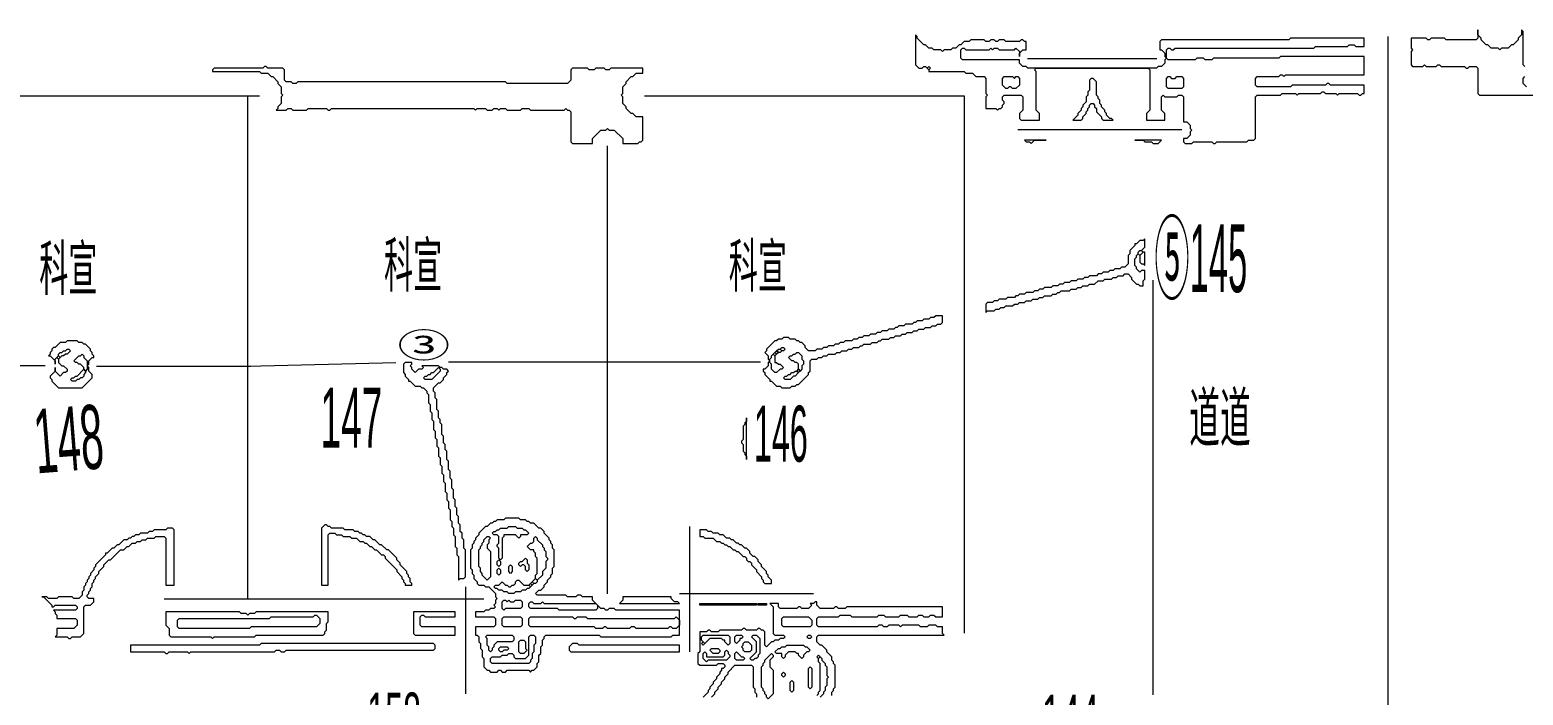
# Model space of a CAD drawing. Header units: millimetres. Extents: x 4 to 412, y 4 to 291.
# Drawn here: x 251.4 to 329.5, y 192.2 to 227 of the extents above; entities that cross this region are included whole.
import ezdxf

# ---------------------------------------------------------------- set-up
doc = ezdxf.new("R2010")
doc.units = ezdxf.units.MM
for name, color, linetype, lineweight in [('OCR_TEXT', 6, 'CONTINUOUS', 0), ('TRACE_CURVE', 6, 'CONTINUOUS', 0), ('TRACE_STRAIGHT', 5, 'CONTINUOUS', 0), ('TRACE_TEXT_SYMBOL', 6, 'CONTINUOUS', 0)]:
    doc.layers.add(name, color=color, linetype=linetype, lineweight=lineweight)
doc.styles.add('wqy-unicode', font='wqy-unicode')

msp = doc.modelspace()

# ---------------------------------------------------------------- linework, layer by layer
at = {"layer": 'TRACE_CURVE', "color": 6}
for points in [[(292.498, 197.042), (292.411, 196.955), (292.236, 196.955), (292.323, 196.867), (292.148, 196.692), (291.798, 196.692), (291.71, 196.779), (291.622, 196.779), (291.535, 196.692), (290.659, 196.692), (290.572, 196.779), (290.572, 196.955), (290.134, 196.955), (290.309, 196.779), (290.309, 195.378), (290.396, 195.291), (290.834, 195.291), (290.922, 195.203), (290.834, 195.116), (290.659, 195.116), (290.572, 195.028), (290.396, 195.028), (290.309, 194.94), (290.221, 194.94), (289.959, 194.678), (289.871, 194.765), (289.871, 195.466), (289.783, 195.553), (289.696, 195.553), (289.608, 195.641), (289.521, 195.641), (289.433, 195.553), (288.908, 195.553), (288.82, 195.641), (288.733, 195.641), (288.645, 195.553), (287.506, 195.553), (287.419, 195.466), (287.069, 195.466), (286.981, 195.553), (286.893, 195.553), (286.806, 195.466), (286.456, 195.466), (286.456, 194.415), (286.368, 194.327), (286.368, 193.802), (286.456, 193.714), (287.331, 193.714), (287.419, 193.802), (287.682, 193.802), (287.769, 193.714), (287.769, 193.627), (287.682, 193.539), (287.594, 193.539), (287.594, 193.452), (287.506, 193.364), (287.506, 193.277), (287.331, 193.101), (287.331, 193.014), (287.156, 192.839), (287.156, 192.751), (286.981, 192.576), (286.981, 192.488), (286.893, 192.401)], [(297.928, 195.816), (297.052, 195.816), (296.965, 195.729), (296.877, 195.816), (296.351, 195.816), (296.264, 195.729), (296.089, 195.729), (296.001, 195.816), (295.826, 195.816), (295.738, 195.729), (292.673, 195.729), (292.586, 195.816), (292.586, 196.166), (292.673, 196.254), (293.724, 196.254), (293.812, 196.342), (294.337, 196.342), (294.425, 196.254), (295.738, 196.254), (295.826, 196.342), (296.089, 196.342), (296.176, 196.254), (296.877, 196.254), (296.965, 196.342), (297.315, 196.342), (297.402, 196.254), (297.84, 196.254), (297.928, 196.342), (298.103, 196.342), (298.191, 196.254), (298.453, 196.254), (298.541, 196.342), (298.716, 196.342), (298.804, 196.254), (299.154, 196.254), (299.154, 196.779), (294.162, 196.779), (294.075, 196.692), (293.724, 196.692), (293.637, 196.779), (293.549, 196.779), (293.462, 196.692), (292.761, 196.692), (292.586, 196.867), (292.586, 197.042), (292.498, 197.042)], [(293.374, 192.138), (293.374, 192.313), (293.462, 192.401), (293.462, 192.488), (293.549, 192.576), (293.549, 193.714), (293.462, 193.802), (293.462, 193.89), (293.374, 193.977), (293.374, 194.152), (293.111, 194.415), (293.111, 194.503), (292.849, 194.765), (292.761, 194.765), (292.586, 194.94), (292.586, 195.203), (292.673, 195.291), (299.241, 195.291), (299.154, 195.378), (299.154, 195.729), (298.891, 195.729), (298.804, 195.816), (298.453, 195.816), (298.366, 195.729), (298.015, 195.729), (297.928, 195.816)], [(292.586, 192.138), (292.673, 192.226), (292.673, 192.313), (292.761, 192.401), (292.761, 193.802), (292.673, 193.89), (292.673, 194.065), (292.761, 194.152), (292.849, 194.065), (292.849, 193.977), (293.024, 193.802), (293.024, 193.714), (293.111, 193.627), (293.111, 193.189), (293.199, 193.101), (293.111, 193.014), (293.111, 192.664), (293.024, 192.576), (293.024, 192.401), (292.936, 192.313), (292.936, 192.226), (292.761, 192.05)], [(287.069, 192.05), (287.244, 192.226), (287.244, 192.313), (287.419, 192.488), (287.419, 192.576), (287.594, 192.751), (287.594, 192.839), (287.769, 193.014), (287.769, 193.101), (287.944, 193.277), (287.944, 193.364), (288.295, 193.714), (289.17, 193.714), (289.258, 193.627), (289.258, 192.576), (289.346, 192.488), (289.346, 192.313), (289.433, 192.226), (289.433, 192.05)], [(286.893, 192.401), (286.893, 192.313), (286.631, 192.05)]]:
    msp.add_lwpolyline(points, dxfattribs=at)
for points in [[(290.747, 196.166), (290.834, 196.254), (292.148, 196.254), (292.323, 196.079), (292.323, 195.816), (292.236, 195.729), (290.834, 195.729), (290.747, 195.816)], [(286.543, 195.203), (286.631, 195.291), (287.944, 195.291), (288.032, 195.203), (288.032, 194.853), (287.944, 194.765), (287.769, 194.94), (287.769, 195.028), (287.682, 195.028), (287.594, 195.116), (286.981, 195.116), (286.718, 194.853), (286.543, 195.028)], [(286.543, 194.853), (286.631, 194.94), (286.718, 194.853), (286.631, 194.765)], [(286.981, 194.503), (287.069, 194.59), (287.419, 194.59), (287.506, 194.503), (287.506, 194.415), (287.419, 194.327), (287.156, 194.327)], [(288.295, 195.203), (288.382, 195.291), (288.645, 195.291), (288.733, 195.203), (288.645, 195.116), (288.557, 195.116), (288.557, 195.028), (288.382, 194.853), (288.295, 194.94)], [(288.733, 194.853), (288.82, 194.94), (288.995, 194.94), (289.17, 194.765), (289.17, 194.503), (289.083, 194.415), (288.82, 194.415), (288.733, 194.503), (288.733, 194.59), (288.645, 194.678), (288.733, 194.765)], [(289.17, 195.203), (289.258, 195.291), (289.433, 195.291), (289.608, 195.116), (289.608, 194.327), (289.521, 194.24), (289.521, 194.152), (289.433, 194.065), (289.346, 194.065), (289.258, 193.977), (289.17, 193.977), (289.083, 194.065), (289.433, 194.415), (289.433, 194.94)], [(290.922, 194.678), (291.009, 194.765), (291.885, 194.765), (291.973, 194.678), (292.06, 194.678), (292.236, 194.503), (292.148, 194.415), (292.06, 194.415), (291.885, 194.24), (291.885, 194.152), (291.798, 194.065), (291.622, 194.24), (291.622, 194.327), (291.535, 194.327), (291.447, 194.415), (291.097, 194.415), (290.922, 194.24), (290.922, 194.152), (290.834, 194.065), (290.747, 194.152), (290.747, 194.327), (290.484, 194.327), (290.396, 194.415), (290.572, 194.59), (290.659, 194.59), (290.747, 194.678)], [(292.06, 195.203), (292.148, 195.291), (292.236, 195.291), (292.323, 195.203), (292.236, 195.116), (292.148, 195.116)], [(287.769, 194.415), (287.857, 194.503), (287.944, 194.415), (287.944, 194.327), (288.032, 194.24), (288.032, 194.152), (287.857, 193.977), (286.893, 193.977), (286.806, 193.89), (286.631, 194.065), (286.631, 194.327), (286.718, 194.415), (286.806, 194.327), (286.806, 194.152), (287.682, 194.152), (287.769, 194.24)], [(288.295, 194.327), (288.382, 194.415), (288.645, 194.152), (288.733, 194.152), (288.82, 194.065), (288.733, 193.977), (288.382, 193.977), (288.295, 194.065)], [(290.221, 194.327), (290.309, 194.24), (290.309, 194.152), (290.134, 193.977), (290.134, 193.627), (290.309, 193.452), (290.309, 192.226), (290.046, 191.963), (289.959, 192.05), (289.959, 192.138), (289.871, 192.226), (289.871, 192.313), (289.783, 192.401), (289.783, 192.488), (289.696, 192.576), (289.696, 193.627), (289.783, 193.714), (289.783, 193.802), (289.871, 193.89), (289.871, 193.977)], [(292.586, 194.152), (292.673, 194.24), (292.761, 194.152), (292.673, 194.065)], [(290.747, 193.277), (290.834, 193.364), (290.922, 193.277), (290.922, 193.189), (290.834, 193.101), (290.747, 193.189)], [(292.148, 193.539), (292.236, 193.627), (292.323, 193.539), (292.323, 192.576), (292.236, 192.488), (292.148, 192.576)], [(291.185, 192.839), (291.272, 192.926), (291.36, 192.839), (291.36, 192.401), (291.272, 192.313), (291.185, 192.401)]]:
    msp.add_lwpolyline(points, close=True, dxfattribs=at)
at = {"layer": 'TRACE_STRAIGHT', "color": 5}
for p, q in [((322.469, 226.642), (322.469, 185.658)), ((303.615, 225.486), (310.369, 225.486)), ((246.3, 223.534), (263.428, 223.534)), ((262.795, 223.534), (262.795, 197.202)), ((283.577, 223.543), (300.301, 223.543)), ((300.301, 223.543), (300.301, 195.395)), ((303.095, 221.782), (311.677, 221.782)), ((281.62, 220.913), (281.62, 197.454)), ((310.166, 213.889), (310.166, 192.165)), ((236.247, 209.415), (252.214, 209.415)), ((262.795, 209.376), (270.551, 209.571)), ((273.322, 209.614), (289.644, 209.614)), ((254.89, 209.377), (262.946, 209.379)), ((285.93, 200.983), (285.93, 194.415)), ((274.195, 197.83), (274.195, 192.226)), ((258.431, 197.202), (275.157, 197.202)), ((285.405, 197.48), (292.411, 197.48))]:
    msp.add_line(p, q, dxfattribs=at)
at = {"layer": 'TRACE_TEXT_SYMBOL', "color": 6}
for points in [[(297.753, 226.73), (297.753, 225.154), (297.928, 224.978), (298.103, 224.978), (298.191, 225.066), (298.278, 225.066), (298.453, 224.891), (298.453, 224.803), (300.292, 224.803), (300.38, 224.716), (300.73, 224.716), (300.905, 224.541), (301.343, 224.541), (301.431, 224.453), (301.431, 223.665), (301.518, 223.577), (301.431, 223.49), (301.431, 222.877), (301.956, 222.877), (302.044, 222.789), (302.131, 222.877), (302.219, 222.877), (302.307, 222.964), (302.307, 223.052), (302.394, 223.139), (302.394, 223.227), (302.307, 223.315), (302.307, 223.49), (302.394, 223.577), (303.27, 223.577), (303.357, 223.49), (303.357, 222.789), (303.182, 222.614), (303.182, 222.351), (303.27, 222.264), (304.233, 222.264), (304.233, 222.614), (304.058, 222.789), (304.058, 224.803), (303.97, 224.891), (304.058, 224.978), (309.926, 224.978), (310.013, 224.891), (310.013, 222.789), (309.838, 222.614), (309.838, 222.264), (310.801, 222.264), (310.801, 222.614), (310.626, 222.789), (310.626, 223.49), (310.714, 223.577), (310.801, 223.49), (311.414, 223.49), (311.502, 223.577), (311.677, 223.577), (311.765, 223.49), (311.765, 222.176), (311.94, 222.176), (312.115, 222.001), (312.115, 221.826), (312.202, 221.738), (312.115, 221.651), (312.115, 221.475), (311.94, 221.3)], [(301.431, 226.38), (301.343, 226.467), (300.643, 226.467), (300.555, 226.38), (300.292, 226.38), (300.117, 226.204), (300.03, 226.204), (299.854, 226.029), (299.679, 226.029), (299.592, 225.942), (299.241, 225.942), (299.154, 225.854), (299.066, 225.942), (298.716, 225.942), (298.628, 226.029), (298.453, 226.029), (298.278, 226.204), (298.191, 226.204), (297.84, 226.555), (297.84, 226.642), (297.753, 226.73)], [(327.178, 226.993), (327.178, 226.555), (327.09, 226.467), (325.514, 226.467), (325.426, 226.555), (324.726, 226.555), (324.638, 226.467), (324.55, 226.467), (324.463, 226.555), (323.675, 226.555), (323.675, 226.029), (323.762, 225.942), (323.675, 225.854), (323.675, 225.154), (323.762, 225.066), (324.288, 225.066), (324.375, 225.154), (324.463, 225.066), (324.988, 225.066), (325.076, 225.154), (325.163, 225.154), (325.251, 225.066), (326.477, 225.066), (326.565, 224.978), (326.652, 224.978), (326.74, 225.066), (327.09, 225.066), (327.178, 224.978), (327.178, 223.665), (327.265, 223.577), (330.768, 223.577)], [(329.63, 225.066), (329.542, 225.154), (329.542, 226.905), (329.455, 226.993), (329.455, 226.73), (329.279, 226.555), (329.279, 226.467), (329.017, 226.204), (328.929, 226.204), (328.754, 226.029), (328.404, 226.029), (328.316, 225.942), (328.229, 226.029), (327.878, 226.029), (327.703, 226.204), (327.616, 226.204), (327.353, 226.467), (327.353, 226.555), (327.178, 226.73), (327.178, 226.993)], [(311.064, 226.029), (311.152, 225.942), (311.239, 225.942), (311.327, 226.029), (318.595, 226.029), (318.683, 226.117), (320.347, 226.117), (320.434, 226.204), (320.697, 226.204), (320.785, 226.117), (321.223, 226.117), (321.223, 226.555), (317.369, 226.555), (317.282, 226.467), (310.626, 226.467), (310.539, 226.38), (310.539, 225.942), (310.626, 225.942), (310.801, 225.767), (310.801, 225.591), (310.889, 225.504), (310.801, 225.416), (310.801, 225.241), (310.626, 225.066), (310.451, 225.066), (310.363, 224.978), (303.62, 224.978), (303.533, 225.066), (303.357, 225.066), (303.182, 225.241), (303.182, 225.416), (300.205, 225.416), (300.117, 225.504), (300.117, 225.942), (300.205, 226.029), (300.292, 226.029), (300.38, 225.942), (301.606, 225.942), (301.694, 226.029), (301.781, 225.942), (301.869, 226.029), (302.044, 226.029), (302.131, 225.942), (302.92, 225.942), (303.007, 226.029), (303.182, 225.854), (303.182, 225.591), (303.182, 225.767), (303.357, 225.942), (303.533, 225.942), (303.533, 226.38), (303.445, 226.38), (303.357, 226.467), (303.27, 226.467), (303.182, 226.38), (302.482, 226.38), (302.394, 226.467), (302.131, 226.467), (302.044, 226.38), (301.956, 226.38), (301.869, 226.467), (301.694, 226.467), (301.606, 226.38), (301.431, 226.38)], [(311.94, 221.3), (311.765, 221.3), (311.765, 221.125), (311.852, 221.038), (312.202, 221.038), (312.29, 221.125), (313.253, 221.125), (313.341, 221.038), (313.428, 221.038), (313.516, 221.125), (315.092, 221.125), (315.18, 221.213), (315.443, 221.213), (315.53, 221.3), (315.53, 223.49), (315.618, 223.577), (316.844, 223.577), (316.931, 223.665), (317.632, 223.665), (317.72, 223.577), (317.807, 223.665), (318.946, 223.665), (319.033, 223.752), (319.121, 223.752), (319.208, 223.665), (319.734, 223.665), (319.821, 223.577), (319.909, 223.665), (320.872, 223.665), (320.96, 223.577), (321.047, 223.577), (321.135, 223.665), (321.223, 223.665), (321.223, 224.103), (319.471, 224.103), (319.384, 224.19), (319.296, 224.19), (319.208, 224.103), (317.457, 224.103), (317.369, 224.015), (315.618, 224.015), (315.53, 224.103), (315.53, 224.453), (315.618, 224.541), (316.756, 224.541), (316.844, 224.628), (316.931, 224.628), (317.019, 224.541), (317.107, 224.628), (321.223, 224.628), (321.223, 225.591), (316.844, 225.591), (316.756, 225.504), (313.341, 225.504), (313.253, 225.416), (312.903, 225.416), (312.815, 225.504), (312.465, 225.504), (312.378, 225.416), (310.976, 225.416), (310.889, 225.504), (310.889, 225.942), (310.976, 226.029), (311.064, 226.029)], [(263.686, 225.066), (263.599, 224.978), (261.059, 224.978), (260.971, 224.891), (260.971, 224.803), (263.424, 224.803), (263.511, 224.716), (263.861, 224.716), (264.037, 224.541), (264.124, 224.541), (264.387, 224.278), (264.387, 224.19), (264.562, 224.015), (264.562, 223.665), (264.65, 223.577), (264.562, 223.49), (264.562, 223.139), (264.387, 222.964), (264.387, 222.877), (264.299, 222.789), (264.825, 222.789), (264.912, 222.877), (265.087, 222.877), (265.175, 222.789), (265.876, 222.789), (265.963, 222.877), (266.927, 222.877), (267.014, 222.789), (267.102, 222.789), (267.189, 222.877), (274.633, 222.877), (274.721, 222.789), (274.808, 222.877), (275.246, 222.877), (275.334, 222.789), (275.596, 222.789), (275.684, 222.877), (275.859, 222.877), (275.947, 222.789), (276.034, 222.877), (276.297, 222.877), (276.385, 222.789), (277.085, 222.789), (277.173, 222.877), (277.523, 222.877), (277.611, 222.789), (279.362, 222.789), (279.45, 222.877), (279.537, 222.789), (279.625, 222.789), (279.712, 222.701), (279.712, 221.125), (279.8, 221.038), (280.851, 221.038), (280.851, 221.3), (281.289, 221.738), (281.551, 221.738), (281.639, 221.826), (281.727, 221.738), (281.989, 221.738), (282.427, 221.3), (282.427, 221.038), (283.215, 221.038), (283.303, 221.125)], [(283.303, 221.125), (283.39, 221.125), (283.478, 221.213), (283.478, 222.439), (283.128, 222.439), (282.953, 222.614), (282.865, 222.614), (282.602, 222.877), (282.602, 222.964), (282.427, 223.139), (282.427, 223.49), (282.34, 223.577), (282.427, 223.665), (282.427, 224.015), (282.602, 224.19), (282.602, 224.278), (282.865, 224.541), (282.953, 224.541), (283.128, 224.716), (283.478, 224.716), (283.478, 224.978), (281.814, 224.978), (281.727, 224.891), (281.551, 224.891), (281.464, 224.978), (281.026, 224.978), (280.938, 224.891), (280.676, 224.891), (280.588, 224.978), (279.8, 224.978), (279.712, 224.891), (279.712, 224.365), (279.537, 224.19), (276.385, 224.19), (276.297, 224.278), (265.438, 224.278), (265.35, 224.19), (265.175, 224.19), (265.087, 224.278), (264.825, 224.278), (264.737, 224.365), (264.737, 224.891), (264.65, 224.978), (263.861, 224.978), (263.774, 225.066), (263.686, 225.066)], [(329.717, 224.015), (329.542, 224.19), (329.542, 224.453), (329.63, 224.541)], [(309.75, 216.046), (309.663, 215.958), (309.488, 215.958), (309.312, 215.783), (309.225, 215.783), (309.225, 215.696), (308.962, 215.433), (308.962, 215.258), (308.875, 215.17), (308.875, 214.732), (308.699, 214.557), (308.524, 214.557), (308.437, 214.47), (308.174, 214.47), (308.086, 214.382), (307.911, 214.382), (307.824, 214.294), (307.561, 214.294), (307.473, 214.207), (307.298, 214.207), (307.211, 214.119), (306.86, 214.119), (306.773, 214.032), (306.598, 214.032), (306.51, 213.944), (306.247, 213.944), (306.16, 213.856), (305.897, 213.856), (305.81, 213.769), (305.547, 213.769), (305.459, 213.681), (305.284, 213.681), (305.196, 213.594), (304.934, 213.594), (304.846, 213.506), (304.496, 213.506), (304.408, 213.419), (304.233, 213.419), (304.146, 213.331), (303.97, 213.331), (303.883, 213.243), (303.533, 213.243), (303.445, 213.156), (303.182, 213.156), (303.095, 213.068), (303.007, 213.068), (302.92, 212.981), (302.569, 212.981), (302.482, 212.893), (302.131, 212.893), (302.044, 212.806), (301.869, 212.806), (301.781, 212.718), (301.518, 212.718), (301.431, 212.63), (301.431, 212.193), (301.518, 212.28), (301.869, 212.28), (301.956, 212.368), (302.131, 212.368), (302.219, 212.455), (302.394, 212.455), (302.482, 212.543), (302.832, 212.543)], [(309.75, 215.608), (309.75, 216.046)], [(302.832, 212.543), (302.92, 212.63), (303.095, 212.63), (303.182, 212.718), (303.445, 212.718), (303.533, 212.806), (303.795, 212.806), (303.883, 212.893), (304.146, 212.893), (304.233, 212.981), (304.408, 212.981), (304.496, 213.068), (304.846, 213.068), (304.934, 213.156), (305.109, 213.156), (305.196, 213.243), (305.284, 213.243), (305.372, 213.331), (305.81, 213.331), (305.897, 213.419), (306.16, 213.419), (306.247, 213.506), (306.423, 213.506), (306.51, 213.594), (306.773, 213.594), (306.86, 213.681), (307.123, 213.681), (307.298, 213.856), (307.561, 213.856), (307.649, 213.944), (307.999, 213.944), (308.086, 214.032), (308.262, 214.032), (308.349, 214.119), (308.612, 214.119), (308.699, 214.207), (308.875, 214.207), (309.05, 214.032), (309.05, 213.944), (309.312, 213.681), (309.4, 213.681), (309.488, 213.594), (309.663, 213.594), (309.663, 213.856), (309.75, 213.944), (309.75, 214.382), (309.575, 214.382), (309.488, 214.294), (309.312, 214.47), (309.312, 214.557), (309.225, 214.645), (309.225, 214.995), (309.312, 215.083), (309.312, 215.17), (309.4, 215.258), (309.488, 215.17), (309.488, 214.82), (309.575, 214.732), (309.663, 214.732), (309.75, 214.645), (309.75, 215.345), (309.663, 215.345), (309.575, 215.433), (309.75, 215.608)], [(298.804, 212.017), (298.716, 211.93), (298.541, 211.93), (298.453, 211.842), (298.191, 211.842), (298.103, 211.755), (297.84, 211.755), (297.753, 211.667), (297.665, 211.667), (297.578, 211.58), (297.227, 211.58), (297.14, 211.492), (296.877, 211.492), (296.789, 211.404), (296.702, 211.404), (296.614, 211.317), (296.351, 211.317), (296.264, 211.229), (296.001, 211.229), (295.914, 211.142), (295.738, 211.142), (295.651, 211.054), (295.388, 211.054), (295.301, 210.967), (295.038, 210.967), (294.95, 210.879), (294.775, 210.879), (294.688, 210.791), (294.512, 210.791), (294.425, 210.704), (294.075, 210.704), (293.987, 210.616), (293.812, 210.616), (293.724, 210.529), (293.549, 210.529), (293.462, 210.441), (293.199, 210.441), (293.111, 210.354), (292.936, 210.354), (292.849, 210.266), (292.586, 210.266), (292.498, 210.178), (292.148, 210.178), (291.973, 210.354), (291.973, 210.441), (291.798, 210.616), (291.71, 210.616), (291.622, 210.704), (291.535, 210.704), (291.447, 210.791), (291.185, 210.791), (291.097, 210.879), (290.834, 210.879), (290.747, 210.791), (290.572, 210.791), (290.484, 210.704), (290.396, 210.704), (289.959, 210.266), (289.959, 210.178), (289.871, 210.091), (290.046, 209.916), (290.046, 209.74), (290.134, 209.653), (290.046, 209.565)], [(298.804, 211.492), (298.891, 211.58), (299.066, 211.58), (299.154, 211.667), (299.154, 212.017), (298.804, 212.017)], [(290.046, 209.565), (290.046, 209.39), (289.871, 209.215), (289.783, 209.215), (289.783, 209.127), (289.871, 209.04), (289.871, 208.952), (290.134, 208.69), (290.134, 208.602), (290.221, 208.602), (290.484, 208.339), (290.659, 208.339), (290.747, 208.252), (291.185, 208.252), (291.272, 208.339), (291.447, 208.339), (291.535, 208.427), (291.622, 208.427), (292.148, 208.952), (292.148, 209.04), (292.236, 209.127), (292.236, 209.653), (292.323, 209.74), (292.586, 209.74), (292.673, 209.828), (292.849, 209.828), (292.936, 209.916), (293.111, 209.916), (293.199, 210.003), (293.549, 210.003), (293.637, 210.091), (293.812, 210.091), (293.899, 210.178), (294.162, 210.178), (294.25, 210.266), (294.425, 210.266), (294.512, 210.354), (294.775, 210.354), (294.863, 210.441), (294.95, 210.441), (295.038, 210.529), (295.388, 210.529), (295.476, 210.616), (295.738, 210.616), (295.826, 210.704), (295.914, 210.704), (296.001, 210.791), (296.351, 210.791), (296.439, 210.879), (296.614, 210.879), (296.702, 210.967), (296.965, 210.967), (297.052, 211.054), (297.227, 211.054), (297.315, 211.142), (297.578, 211.142), (297.665, 211.229), (297.84, 211.229), (297.928, 211.317), (298.191, 211.317), (298.278, 211.404), (298.541, 211.404), (298.628, 211.492), (298.804, 211.492)], [(271.043, 209.565), (270.955, 209.478), (270.955, 209.04), (271.043, 208.952), (271.043, 208.865), (271.218, 208.69), (271.218, 208.602), (271.305, 208.602), (271.568, 208.339), (271.831, 208.339), (271.918, 208.252), (272.006, 208.252), (272.181, 208.077), (272.181, 207.989), (272.269, 207.901), (272.269, 207.464), (272.356, 207.376), (272.356, 207.026), (272.444, 206.938), (272.444, 206.588), (272.531, 206.5), (272.531, 206.062), (272.619, 205.975), (272.619, 205.624), (272.706, 205.537), (272.706, 205.187), (272.794, 205.099), (272.794, 204.661), (272.882, 204.574), (272.882, 204.223), (272.969, 204.136), (272.969, 203.785), (273.057, 203.698), (273.057, 203.348), (273.144, 203.26), (273.144, 202.822), (273.232, 202.735), (273.232, 202.384), (273.319, 202.297), (273.319, 201.946), (273.407, 201.859), (273.407, 201.333), (273.495, 201.246), (273.495, 200.983), (273.582, 200.895), (273.582, 200.545), (273.67, 200.458), (273.67, 199.932), (273.757, 199.845), (273.757, 199.494), (273.845, 199.407), (273.845, 198.181), (273.932, 198.268), (274.108, 198.268), (274.195, 198.356), (274.195, 199.757), (274.108, 199.845), (274.108, 200.282), (274.02, 200.37), (274.02, 200.633), (273.932, 200.72), (273.932, 201.071), (273.845, 201.158), (273.845, 201.509)], [(273.845, 201.509), (273.757, 201.596), (273.757, 201.946), (273.67, 202.034), (273.67, 202.384), (273.582, 202.472), (273.582, 202.91), (273.495, 202.997), (273.495, 203.435), (273.407, 203.523), (273.407, 203.873), (273.319, 203.961), (273.319, 204.398), (273.232, 204.486), (273.232, 204.924), (273.144, 205.011), (273.144, 205.274), (273.057, 205.362), (273.057, 205.712), (272.969, 205.8), (272.969, 206.325), (272.882, 206.413), (272.882, 206.588), (272.794, 206.675), (272.794, 207.026), (272.706, 207.113), (272.706, 207.639), (272.619, 207.726), (272.619, 207.989), (272.531, 208.077), (272.531, 208.252), (272.794, 208.514), (272.882, 208.514), (273.057, 208.69), (273.057, 208.777), (273.232, 208.952), (273.232, 209.04), (273.319, 209.127), (273.232, 209.215), (273.057, 209.215), (272.969, 209.303), (272.882, 209.303), (272.794, 209.39), (271.918, 209.39), (272.006, 209.303), (271.918, 209.215), (271.743, 209.215), (271.568, 209.04), (271.393, 209.215), (271.393, 209.303), (271.305, 209.39), (271.393, 209.478), (271.393, 209.565), (271.043, 209.565)], [(258.607, 200.895), (258.519, 200.808), (257.906, 200.808), (257.819, 200.72), (257.644, 200.72), (257.556, 200.633), (257.206, 200.633), (257.118, 200.545), (256.943, 200.545), (256.855, 200.458), (256.768, 200.458), (256.68, 200.37), (256.593, 200.37), (256.505, 200.282), (256.33, 200.282), (256.067, 200.02), (255.98, 200.02), (255.805, 199.845), (255.717, 199.845), (255.454, 199.582), (255.367, 199.582), (255.367, 199.494), (254.841, 198.969), (254.841, 198.881), (254.754, 198.794), (254.754, 198.706), (254.579, 198.531), (254.579, 198.443), (254.491, 198.356), (254.491, 198.268), (254.403, 198.181), (254.403, 198.093), (254.316, 198.006), (254.316, 197.918), (254.228, 197.83), (254.228, 197.655), (254.141, 197.568), (254.141, 197.393), (253.966, 197.217), (253.703, 197.217), (253.615, 197.305), (252.915, 197.305), (252.827, 197.217), (252.389, 197.217), (252.302, 197.305), (252.039, 197.305), (252.126, 197.305), (252.564, 196.867), (252.564, 196.779), (252.652, 196.779), (252.739, 196.867), (253.79, 196.867), (253.878, 196.779), (253.878, 196.692), (253.79, 196.604), (252.652, 196.604), (252.739, 196.517), (252.739, 196.429), (252.827, 196.342), (252.827, 196.166), (253.79, 196.166), (253.878, 196.079), (253.878, 195.816), (253.703, 195.641)], [(253.703, 195.641), (252.827, 195.641), (252.827, 195.291), (252.739, 195.203), (253.353, 195.203), (253.44, 195.116), (253.528, 195.116), (253.615, 195.203), (254.053, 195.203), (254.228, 195.378), (254.228, 196.779), (254.316, 196.867), (254.579, 196.867), (254.754, 197.042), (254.754, 197.217), (254.491, 197.217), (254.403, 197.305), (254.403, 197.393), (254.491, 197.48), (254.491, 197.568), (254.579, 197.655), (254.579, 197.743), (254.666, 197.83), (254.666, 198.006), (254.754, 198.093), (254.754, 198.181), (254.841, 198.268), (254.841, 198.356), (255.016, 198.531), (255.016, 198.619), (255.279, 198.881), (255.279, 198.969), (255.542, 199.232), (255.629, 199.232), (256.155, 199.757), (256.33, 199.757), (256.505, 199.932), (256.593, 199.932), (256.768, 200.107), (256.943, 200.107), (257.031, 200.195), (257.206, 200.195), (257.293, 200.282), (257.468, 200.282), (257.556, 200.37), (257.906, 200.37), (257.994, 200.458), (258.432, 200.458), (258.519, 200.37), (258.519, 197.918), (258.957, 197.918), (258.957, 200.808), (258.87, 200.895), (258.607, 200.895)], [(266.839, 201.071), (266.664, 200.895), (266.664, 197.918), (267.014, 197.918), (267.014, 200.545), (267.102, 200.633), (267.364, 200.633), (267.452, 200.545), (267.715, 200.545), (267.802, 200.458), (268.153, 200.458), (268.24, 200.37), (268.503, 200.37), (268.678, 200.195), (268.853, 200.195), (268.941, 200.107), (269.028, 200.107), (269.203, 199.932), (269.291, 199.932), (269.466, 199.757), (269.554, 199.757), (269.816, 199.494), (269.904, 199.494), (269.992, 199.407), (269.992, 199.319), (270.605, 198.706), (270.605, 198.619), (270.867, 198.356), (270.867, 198.268), (270.955, 198.181), (270.955, 198.093), (271.043, 198.006), (271.043, 197.918), (271.393, 197.918), (271.393, 198.006), (271.305, 198.093), (271.305, 198.268), (271.218, 198.356), (271.218, 198.443), (271.13, 198.531), (271.13, 198.619), (270.78, 198.969), (270.78, 199.056), (270.605, 199.232), (270.605, 199.319), (270.167, 199.757), (270.079, 199.757), (269.816, 200.02), (269.729, 200.02), (269.466, 200.282), (269.379, 200.282), (269.203, 200.458), (269.028, 200.458), (268.941, 200.545), (268.853, 200.545), (268.766, 200.633), (268.678, 200.633), (268.59, 200.72), (268.415, 200.72), (268.328, 200.808), (267.89, 200.808), (267.802, 200.895), (267.189, 200.895), (267.102, 200.983)], [(267.102, 200.983), (267.014, 200.983), (266.927, 201.071), (266.839, 201.071)], [(276.297, 201.421), (276.209, 201.333), (275.859, 201.333), (275.772, 201.246), (275.684, 201.246), (275.596, 201.158), (275.509, 201.158), (275.334, 200.983), (275.246, 200.983), (274.896, 200.633), (274.896, 200.545), (274.721, 200.37), (274.721, 200.282), (274.633, 200.195), (274.633, 200.107), (274.545, 200.02), (274.545, 199.845), (274.458, 199.757), (274.458, 198.794), (274.545, 198.706), (274.545, 198.531), (274.633, 198.443), (274.633, 198.268), (274.808, 198.093), (274.808, 198.006), (274.896, 197.918), (275.159, 197.918), (275.246, 197.83), (275.421, 197.83), (275.772, 197.48), (275.772, 197.305), (275.859, 197.217), (275.772, 197.13), (275.772, 196.955), (275.684, 196.867), (275.772, 196.779), (275.684, 196.692), (275.509, 196.692), (275.421, 196.604), (275.246, 196.604), (275.159, 196.517), (274.721, 196.517), (274.721, 196.254), (275.684, 196.254), (275.772, 196.166), (275.772, 195.816), (275.684, 195.729), (274.721, 195.729), (274.721, 195.291), (274.808, 195.291), (274.896, 195.203), (274.896, 194.94), (274.983, 194.853), (274.983, 194.59), (275.071, 194.503), (275.071, 194.152), (275.159, 194.065), (275.159, 193.627), (275.334, 193.452), (275.421, 193.452), (275.509, 193.364), (275.859, 193.364), (275.947, 193.452), (276.034, 193.452)], [(276.034, 193.452), (276.122, 193.364), (276.297, 193.364), (276.385, 193.452), (277.523, 193.452), (277.611, 193.364), (277.698, 193.452), (277.786, 193.452), (277.961, 193.627), (277.961, 193.802), (278.048, 193.89), (278.048, 194.24), (278.136, 194.327), (278.136, 194.678), (278.224, 194.765), (278.224, 195.028), (278.311, 195.116), (278.311, 195.203), (278.399, 195.291), (281.201, 195.291), (281.289, 195.203), (284.967, 195.203), (285.054, 195.291), (285.405, 195.291), (285.405, 196.604), (282.077, 196.604), (281.989, 196.692), (281.727, 196.692), (281.639, 196.604), (281.551, 196.604), (281.464, 196.692), (281.289, 196.692), (280.851, 197.13), (280.851, 197.305), (280.325, 197.305), (280.238, 197.393), (280.063, 197.393), (279.975, 197.305), (279.537, 197.305), (279.45, 197.393), (277.961, 197.393), (277.873, 197.48), (278.048, 197.655), (278.136, 197.655), (278.311, 197.83), (278.311, 197.918), (278.486, 198.093), (278.486, 198.181), (278.661, 198.356), (278.661, 198.443), (278.749, 198.531), (278.749, 198.794), (278.837, 198.881), (278.837, 199.757), (278.749, 199.845), (278.749, 200.02), (278.661, 200.107), (278.661, 200.195), (278.574, 200.282), (278.574, 200.37), (278.311, 200.633), (278.311, 200.72), (278.136, 200.895), (278.048, 200.895)], [(278.048, 200.895), (277.786, 201.158), (277.611, 201.158), (277.523, 201.246), (277.435, 201.246), (277.348, 201.333), (277.085, 201.333), (276.998, 201.421), (276.297, 201.421)]]:
    msp.add_lwpolyline(points, dxfattribs=at)
for points in [[(298.366, 224.978), (298.453, 225.066), (298.541, 224.978), (298.453, 224.891)], [(302.307, 224.453), (302.394, 224.541), (302.832, 224.541), (302.92, 224.453), (303.007, 224.541), (303.095, 224.541), (303.182, 224.453), (303.182, 224.103), (303.007, 223.928), (302.832, 223.928), (302.744, 224.015), (302.657, 224.015), (302.569, 223.928), (302.482, 223.928), (302.307, 224.103)], [(306.948, 224.453), (306.86, 224.365), (306.86, 223.84), (306.773, 223.752), (306.773, 223.577), (306.685, 223.49), (306.685, 223.227), (306.51, 223.052), (306.51, 222.964), (306.423, 222.877), (306.423, 222.789), (306.247, 222.614), (306.247, 222.526), (305.985, 222.264), (306.423, 222.264), (306.51, 222.351), (306.51, 222.439), (306.685, 222.614), (306.685, 222.701), (306.773, 222.789), (306.773, 222.877), (306.86, 222.964), (306.86, 223.052), (306.948, 223.139), (307.036, 223.139), (307.123, 223.052), (307.123, 222.964), (307.211, 222.877), (307.211, 222.701), (307.473, 222.439), (307.473, 222.351), (307.561, 222.264), (308.086, 222.264), (307.999, 222.351), (307.911, 222.351), (307.736, 222.526), (307.736, 222.614), (307.649, 222.701), (307.649, 222.789), (307.473, 222.964), (307.473, 223.052), (307.386, 223.139), (307.386, 223.315), (307.298, 223.402), (307.298, 223.49), (307.211, 223.577), (307.211, 224.278), (307.036, 224.453)], [(310.889, 224.453), (310.976, 224.541), (311.064, 224.541), (311.152, 224.453), (311.327, 224.453), (311.414, 224.541), (311.677, 224.541), (311.765, 224.453), (311.765, 224.015), (311.677, 223.928), (310.976, 223.928), (310.889, 224.015)], [(303.445, 221.213), (303.533, 221.125), (303.708, 221.125), (303.795, 221.038), (303.97, 221.213), (304.583, 221.213)], [(309.225, 221.213), (309.663, 221.213), (309.75, 221.125), (310.101, 221.125), (310.188, 221.038), (310.451, 221.038), (310.626, 221.213)], [(309.4, 215.345), (309.488, 215.433), (309.575, 215.433), (309.663, 215.345), (309.488, 215.17), (309.4, 215.258)], [(253.353, 210.704), (253.265, 210.616), (253.002, 210.616), (252.739, 210.354), (252.652, 210.354), (252.564, 210.266), (252.564, 210.178), (252.477, 210.091), (252.477, 210.003), (252.389, 209.916), (252.477, 209.916), (252.739, 209.653), (252.739, 209.478), (252.739, 209.74), (252.827, 209.828), (252.915, 209.74), (252.915, 209.565), (253.09, 209.39), (253.177, 209.39), (253.353, 209.215), (253.353, 209.127), (253.265, 209.04), (253.177, 209.04), (253.002, 208.865), (252.739, 209.127), (252.739, 209.303), (252.739, 209.127), (252.477, 208.865), (252.477, 208.777), (252.564, 208.69), (252.564, 208.602), (252.915, 208.252), (254.141, 208.252), (254.666, 208.777), (254.666, 208.952), (254.491, 209.127), (254.491, 209.303), (254.403, 209.39), (254.491, 209.478), (254.491, 209.653), (254.666, 209.828), (254.754, 209.828), (254.754, 209.916), (254.666, 210.003), (254.666, 210.091), (254.579, 210.178), (254.579, 210.266), (254.316, 210.529), (254.228, 210.529), (254.141, 210.616), (253.966, 210.616), (253.878, 210.704)], [(253.265, 210.178), (253.353, 210.266), (253.44, 210.266), (253.528, 210.178), (253.353, 210.003), (253.265, 210.003), (253.177, 209.916), (253.09, 209.916), (253.002, 209.828), (252.915, 209.916), (252.915, 210.003), (253.002, 210.091), (253.09, 210.091), (253.177, 210.178)], [(290.484, 210.178), (290.572, 210.266), (290.659, 210.266), (290.747, 210.178), (290.659, 210.091), (290.572, 210.091)], [(290.659, 210.266), (290.747, 210.354), (290.834, 210.354), (290.922, 210.266), (290.834, 210.178), (290.747, 210.178)], [(252.827, 209.828), (252.915, 209.916), (253.002, 209.828), (252.915, 209.74)], [(254.053, 209.916), (254.141, 210.003), (254.228, 209.916), (254.228, 209.828), (254.403, 209.653), (254.403, 209.215), (254.316, 209.127), (254.228, 209.215), (254.228, 209.303), (254.053, 209.478), (253.966, 209.478), (253.878, 209.565), (253.79, 209.565), (253.703, 209.653), (253.966, 209.916)], [(290.221, 209.916), (290.309, 210.003), (290.396, 209.916), (290.396, 209.565), (290.484, 209.565), (290.572, 209.478), (290.659, 209.478), (290.834, 209.303), (290.747, 209.215), (290.659, 209.215), (290.484, 209.04), (290.396, 209.04), (290.221, 209.215), (290.221, 209.478), (290.134, 209.565), (290.134, 209.74), (290.221, 209.828)], [(290.309, 210.003), (290.396, 210.091), (290.484, 210.003), (290.396, 209.916)], [(290.396, 210.091), (290.484, 210.178), (290.572, 210.091), (290.484, 210.003)], [(291.447, 210.003), (291.535, 210.091), (291.622, 210.091), (291.798, 209.916), (291.798, 209.74), (291.885, 209.653), (291.885, 209.478), (291.798, 209.39), (291.798, 209.215), (291.71, 209.127), (291.622, 209.215), (291.622, 209.478), (291.535, 209.565), (291.447, 209.565), (291.36, 209.653), (291.272, 209.653), (291.097, 209.828), (291.185, 209.916), (291.272, 209.916), (291.36, 210.003)], [(254.228, 209.215), (254.316, 209.127), (254.316, 209.04), (254.228, 208.952), (254.228, 208.865), (254.141, 208.777), (254.053, 208.777), (253.966, 208.69), (253.878, 208.69), (253.79, 208.602), (253.615, 208.602), (253.528, 208.69), (253.615, 208.777), (253.703, 208.777), (253.79, 208.865), (253.878, 208.865)], [(272.794, 209.303), (272.882, 209.215), (272.882, 209.127), (272.444, 208.69), (272.093, 208.69), (272.006, 208.777), (272.093, 208.865), (272.181, 208.865), (272.269, 208.952), (272.356, 208.952), (272.444, 209.04), (272.531, 209.04)], [(291.36, 209.04), (291.447, 209.127), (291.535, 209.127), (291.622, 209.04), (291.447, 208.865), (291.36, 208.865), (291.185, 208.69), (290.922, 208.69), (290.834, 208.777), (290.922, 208.865), (291.009, 208.865), (291.097, 208.952), (291.185, 208.952), (291.272, 209.04)], [(291.535, 209.127), (291.622, 209.215), (291.71, 209.127), (291.622, 209.04)], [(288.908, 206.675), (288.908, 206.5), (288.82, 206.413), (288.82, 206.325), (288.733, 206.238), (288.733, 205.537), (288.645, 205.449), (288.645, 205.362), (288.733, 205.274), (288.733, 204.924), (288.82, 204.836), (288.82, 204.749), (288.908, 204.661), (288.908, 204.486)], [(276.385, 200.895), (276.472, 200.983), (276.822, 200.983), (276.91, 200.895), (277.173, 200.895), (277.26, 200.808), (277.348, 200.808), (277.523, 200.633), (277.435, 200.545), (277.085, 200.545), (277.085, 200.458), (276.998, 200.37), (276.822, 200.545), (276.209, 200.545), (276.209, 200.458), (276.122, 200.37), (276.122, 199.319), (276.034, 199.232), (275.947, 199.319), (275.947, 199.845), (275.859, 199.932), (275.859, 200.02), (275.947, 200.107), (275.947, 200.458), (275.859, 200.545), (275.684, 200.545), (275.596, 200.633), (275.684, 200.72), (275.772, 200.72), (275.859, 200.808), (275.947, 200.808), (276.034, 200.895)], [(286.456, 200.808), (286.456, 200.458), (286.631, 200.458), (286.718, 200.37), (287.156, 200.37), (287.331, 200.195), (287.506, 200.195), (287.594, 200.107), (287.682, 200.107), (287.769, 200.02), (287.857, 200.02), (287.944, 199.932), (288.032, 199.932), (288.207, 199.757), (288.295, 199.757), (288.382, 199.669), (288.47, 199.669), (288.733, 199.407), (288.82, 199.407), (288.908, 199.319), (288.908, 199.232), (288.995, 199.144), (289.083, 199.144), (289.17, 199.056), (289.17, 198.969), (289.433, 198.706), (289.433, 198.619), (289.696, 198.356), (289.696, 198.268), (289.783, 198.181), (289.783, 198.093), (289.871, 198.006), (290.221, 198.006), (290.221, 198.181), (290.046, 198.356), (290.046, 198.443), (289.959, 198.531), (289.959, 198.619), (289.696, 198.881), (289.696, 198.969), (289.521, 199.144), (289.521, 199.232), (289.346, 199.407), (289.258, 199.407), (289.083, 199.582), (289.083, 199.669), (288.908, 199.845), (288.82, 199.845), (288.645, 200.02), (288.557, 200.02), (288.47, 200.107), (288.382, 200.107), (288.207, 200.282), (288.12, 200.282), (288.032, 200.37), (287.857, 200.37), (287.682, 200.545), (287.506, 200.545), (287.419, 200.633), (287.156, 200.633), (287.069, 200.72), (286.893, 200.72), (286.806, 200.808)], [(275.334, 200.458), (275.421, 200.458), (275.509, 200.37), (275.421, 200.282), (275.421, 200.107), (275.334, 200.02), (275.334, 199.845), (275.509, 199.669), (275.509, 198.356), (275.334, 198.181), (275.071, 198.443), (275.071, 198.531), (274.983, 198.619), (274.983, 198.794), (274.896, 198.881), (274.896, 199.757), (274.983, 199.845), (274.983, 199.932), (275.071, 200.02), (275.071, 200.107), (275.159, 200.195), (275.159, 200.282)], [(277.786, 200.37), (277.873, 200.458), (277.961, 200.37), (277.961, 200.282), (278.224, 200.02), (278.224, 199.932), (278.311, 199.845), (278.311, 199.757), (278.399, 199.669), (278.399, 199.407), (278.486, 199.319), (278.486, 199.232), (278.399, 199.144), (278.399, 198.794), (278.224, 198.619), (278.224, 198.443), (277.961, 198.181), (277.873, 198.268), (277.873, 198.443), (277.961, 198.531), (277.961, 199.319), (277.873, 199.407), (277.873, 199.582), (277.786, 199.669), (277.786, 199.757), (277.611, 199.757), (277.435, 199.932), (277.611, 200.107), (277.698, 200.107), (277.786, 200.195)], [(277.348, 199.319), (277.435, 199.232), (277.435, 199.056), (277.523, 198.969), (277.523, 198.706), (277.435, 198.619), (277.348, 198.706), (277.348, 198.881), (277.26, 198.969), (277.173, 198.969), (277.085, 198.881), (276.998, 198.969), (276.998, 199.056), (277.085, 199.144), (277.173, 199.144)], [(275.859, 199.144), (275.947, 199.232), (276.034, 199.144), (276.034, 198.969), (275.947, 198.881), (275.859, 198.969)], [(275.859, 198.706), (275.947, 198.794), (276.034, 198.706), (276.034, 198.531), (275.947, 198.443), (275.859, 198.531)], [(276.472, 198.881), (276.56, 198.969), (276.647, 198.881), (276.647, 198.619), (276.56, 198.531), (276.472, 198.619)], [(276.822, 198.093), (276.91, 198.181), (276.998, 198.181), (277.26, 197.918), (277.523, 197.918), (277.611, 197.83), (277.523, 197.743), (277.435, 197.743), (277.348, 197.655), (277.173, 197.655), (277.085, 197.568), (276.822, 197.568), (276.735, 197.48), (276.472, 197.48), (276.385, 197.568), (276.209, 197.568), (276.122, 197.655), (275.947, 197.655), (275.859, 197.743), (275.772, 197.743), (275.684, 197.83), (275.772, 197.918), (275.947, 197.918), (276.122, 198.093), (276.297, 197.918), (276.385, 197.918), (276.472, 197.83), (276.56, 197.83), (276.647, 197.918), (276.735, 197.918), (276.822, 198.006)], [(277.523, 197.918), (277.611, 198.006), (277.698, 197.918), (277.611, 197.83)], [(277.611, 198.006), (277.698, 198.093), (277.786, 198.006), (277.698, 197.918)], [(277.873, 198.268), (277.961, 198.181), (277.961, 198.093), (277.873, 198.006), (277.786, 198.006), (277.698, 198.093)], [(276.122, 197.042), (276.209, 197.13), (276.297, 197.13), (276.385, 197.042), (276.472, 197.13), (276.56, 197.042), (276.735, 197.042), (276.822, 197.13), (277.085, 197.13), (277.173, 197.042), (277.173, 196.779), (277.085, 196.692), (276.297, 196.692), (276.209, 196.604), (276.122, 196.692)], [(277.523, 196.955), (277.611, 197.042), (277.698, 197.042), (277.786, 196.955), (278.136, 196.955), (278.224, 197.042), (278.311, 196.955), (281.026, 196.955), (281.114, 196.867), (281.114, 196.692), (281.026, 196.604), (279.099, 196.604), (279.012, 196.692), (277.611, 196.692), (277.523, 196.779)], [(282.427, 197.305), (282.427, 197.13), (282.252, 196.955), (285.405, 196.955), (285.317, 197.042), (285.142, 197.042), (284.967, 197.217), (284.967, 197.305)], [(286.456, 196.955), (289.433, 196.955), (289.433, 196.867), (286.456, 196.867)], [(289.521, 196.955), (289.959, 196.955), (289.959, 196.867), (289.521, 196.867)], [(258.519, 196.517), (258.519, 195.816), (258.695, 195.641), (258.695, 195.291), (258.782, 195.203), (260.884, 195.203), (260.971, 195.116), (261.059, 195.203), (263.161, 195.203), (263.248, 195.291), (266.751, 195.291), (266.839, 195.378), (266.839, 195.466), (266.927, 195.553), (266.927, 195.904), (267.014, 195.991), (267.014, 196.517), (263.248, 196.517), (263.161, 196.429), (262.898, 196.429), (262.811, 196.342), (262.723, 196.429), (262.46, 196.429), (262.373, 196.517)], [(266.226, 196.254), (266.314, 196.342), (266.401, 196.342), (266.576, 196.166), (266.576, 195.904), (266.401, 195.729), (262.986, 195.729), (262.898, 195.641), (259.22, 195.641), (259.132, 195.729), (259.132, 196.079), (259.22, 196.166), (263.949, 196.166), (264.037, 196.254)], [(271.48, 196.517), (271.48, 195.378), (271.568, 195.291), (273.67, 195.291), (273.67, 195.729), (271.918, 195.729), (271.831, 195.816), (271.831, 196.254), (271.918, 196.342), (272.006, 196.342), (272.093, 196.254), (273.67, 196.254), (273.67, 196.517)], [(276.122, 196.166), (276.209, 196.254), (277.085, 196.254), (277.173, 196.166), (277.173, 195.816), (277.085, 195.729), (276.209, 195.729), (276.122, 195.816)], [(277.523, 196.166), (277.611, 196.254), (279.8, 196.254), (279.888, 196.166), (279.975, 196.166), (280.063, 196.254), (280.501, 196.254), (280.588, 196.166), (285.142, 196.166), (285.23, 196.254), (285.405, 196.079), (285.405, 195.816), (285.23, 195.641), (285.054, 195.641), (284.967, 195.729), (284.879, 195.729), (284.792, 195.641), (283.128, 195.641), (283.04, 195.729), (282.865, 195.729), (282.777, 195.641), (281.639, 195.641), (281.551, 195.729), (281.464, 195.729), (281.376, 195.641), (281.026, 195.641), (280.938, 195.729), (277.611, 195.729), (277.523, 195.816)], [(263.511, 194.853), (263.424, 194.765), (256.68, 194.765), (256.68, 194.415), (258.432, 194.415), (258.519, 194.327), (258.607, 194.327), (258.695, 194.415), (259.658, 194.415), (259.745, 194.327), (259.833, 194.415), (264.212, 194.415), (264.299, 194.503), (264.474, 194.503), (264.562, 194.415), (264.737, 194.415), (264.825, 194.503), (272.531, 194.503), (272.619, 194.59), (272.619, 194.765), (272.531, 194.853)], [(275.246, 195.203), (275.334, 195.291), (276.647, 195.291), (276.735, 195.203), (276.735, 195.028), (276.647, 194.94), (275.859, 194.94), (275.684, 194.765), (275.684, 194.678), (275.596, 194.59), (275.596, 194.503), (275.509, 194.415), (275.421, 194.503), (275.421, 194.678), (275.334, 194.765), (275.334, 195.116)], [(277.523, 195.203), (277.611, 195.291), (277.786, 195.291), (277.873, 195.203), (277.873, 194.853), (277.786, 194.765), (277.786, 194.415), (277.698, 194.327), (277.698, 194.065), (277.611, 193.977), (277.611, 193.89), (277.523, 193.802), (275.596, 193.802), (275.509, 193.89), (275.509, 194.065), (275.596, 194.152), (276.034, 194.152), (276.122, 194.24), (276.385, 194.24), (276.472, 194.327), (276.647, 194.327), (276.735, 194.24), (276.735, 194.152), (276.822, 194.065), (277.348, 194.065), (277.523, 194.24)], [(275.947, 194.59), (276.034, 194.678), (276.385, 194.678), (276.472, 194.59), (276.385, 194.503), (276.209, 194.503), (276.122, 194.415), (276.034, 194.415), (275.947, 194.503)], [(276.998, 194.94), (277.085, 195.028), (277.26, 195.028), (277.348, 194.94), (277.348, 194.59), (277.435, 194.503), (277.26, 194.327), (277.085, 194.327), (276.998, 194.415)], [(279.8, 194.853), (279.625, 194.678), (279.625, 194.503), (279.712, 194.415), (285.405, 194.415), (285.405, 194.765), (280.15, 194.765), (280.063, 194.853)]]:
    msp.add_lwpolyline(points, close=True, dxfattribs=at)

# ---------------------------------------------------------------- texts
at = {"layer": 'OCR_TEXT', "color": 6, "style": 'wqy-unicode'}
for s, height, width, p in [('⑤145', 3.552, 0.380782, (310.245, 213.257)), ('科宣', 2.3225, 0.479963, (251.9, 213.36)), ('科宣', 2.3225, 0.479963, (269.94, 213.535)), ('科宣', 2.2542, 0.494507, (287.98, 213.521)), ('③', 1.298, 1.567376, (270.634, 209.826)), ('147', 3.1422, 0.460411, (266.617, 205.118)), ('道道', 2.5274, 0.467559, (312.066, 205.432)), ('146', 2.9372, 0.430216, (289.293, 204.376)), ('158', 2.4591, 0.51227, (269.062, 189.83)), ('144', 2.664, 0.503648, (304.359, 189.521))]:
    msp.add_text(s, height=height, dxfattribs=dict(at, width=width)).set_placement(p)
at = {"layer": 'OCR_TEXT', "color": 6, "style": 'wqy-unicode', "width": 0.481828}
msp.add_text('148', height=3.3582, rotation=4.48461, dxfattribs=at).set_placement((251.766, 203.761))

doc.saveas('drawing.dxf')
